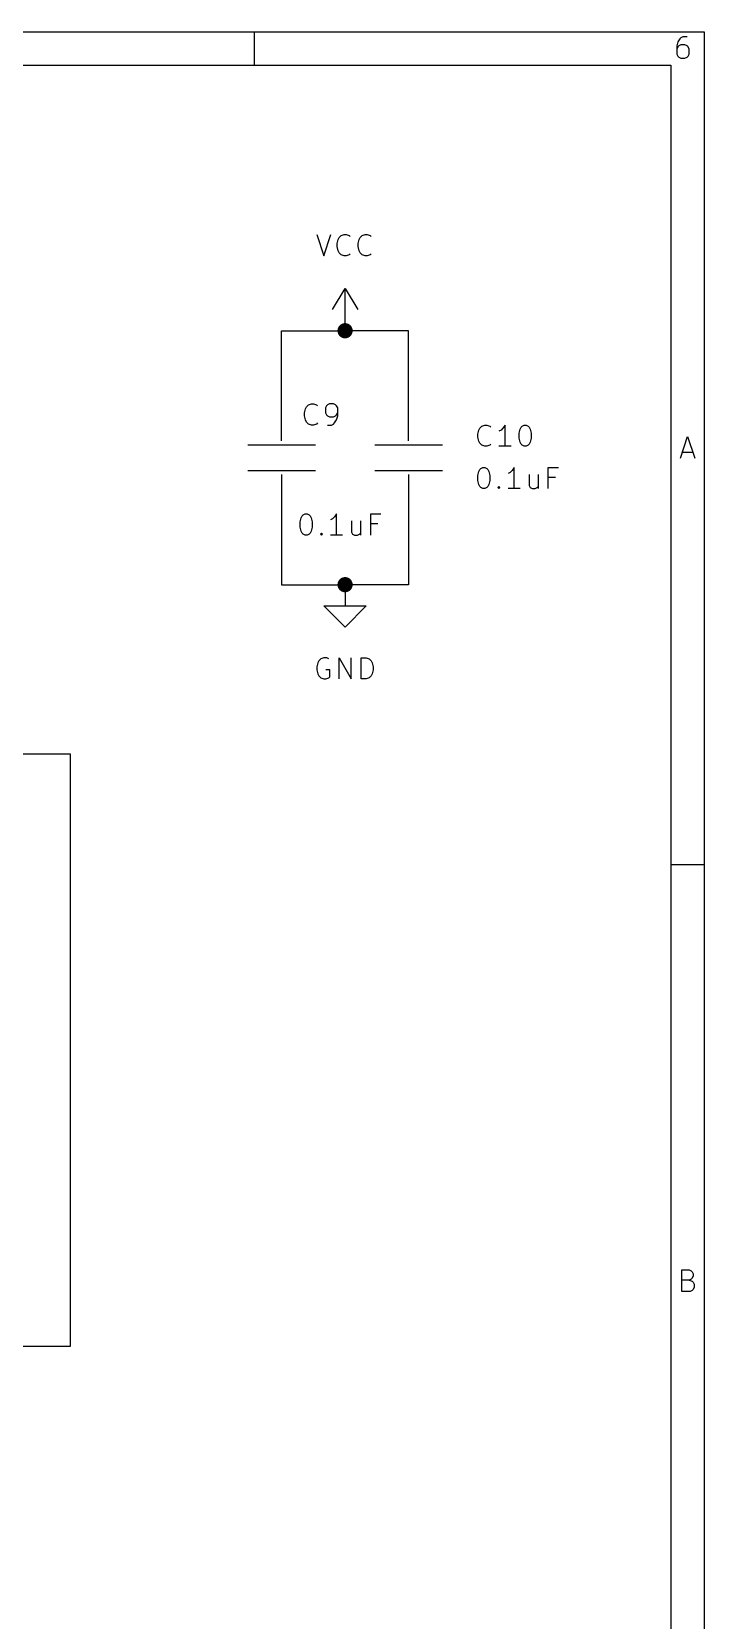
# Model space of a CAD drawing. Extents: x 0.4 to 11.3, y -7.9 to -0.4.
# Drawn here: x 9.709 to 11.299, y -4.147 to -0.394 of the extents above; entities that cross this region are included whole.
import ezdxf

# ---------------------------------------------------------------- set-up
doc = ezdxf.new("R2010")
doc.units = 0
doc.header["$MEASUREMENT"] = 0
for name, color, linetype in [('CYAN2', 4, 'CONTINUOUS'), ('GREEN3', 91, 'CONTINUOUS'), ('RED2', 1, 'CONTINUOUS')]:
    doc.layers.add(name, color=color, linetype=linetype)

msp = doc.modelspace()

# ---------------------------------------------------------------- linework, layer by layer
at = {"layer": 'CYAN2', "linetype": 'CONTINUOUS'}
for p, q in [((10.3833, -0.8728), (10.4, -0.9228)), ((10.4, -0.9228), (10.4167, -0.8728)), ((10.431, -0.8942), (10.4333, -0.8847)), ((10.431, -0.9014), (10.431, -0.8942)), ((10.4333, -0.8847), (10.4357, -0.8799)), ((10.4357, -0.8799), (10.4405, -0.8752)), ((10.4405, -0.8752), (10.4476, -0.8728)), ((10.4476, -0.8728), (10.4524, -0.8728)), ((10.4524, -0.8728), (10.4595, -0.8752)), ((10.4595, -0.8752), (10.4619, -0.8776)), ((10.481, -0.8942), (10.4833, -0.8847)), ((10.481, -0.9014), (10.481, -0.8942)), ((10.4833, -0.8847), (10.4857, -0.8799)), ((10.4857, -0.8799), (10.4905, -0.8752)), ((10.4905, -0.8752), (10.4976, -0.8728)), ((10.4976, -0.8728), (10.5024, -0.8728)), ((10.5024, -0.8728), (10.5095, -0.8752)), ((10.5095, -0.8752), (10.5119, -0.8776)), ((10.4333, -0.9109), (10.431, -0.9014)), ((10.4357, -0.9157), (10.4333, -0.9109)), ((10.4405, -0.9204), (10.4357, -0.9157)), ((10.4476, -0.9228), (10.4405, -0.9204)), ((10.4524, -0.9228), (10.4476, -0.9228)), ((10.4595, -0.9204), (10.4524, -0.9228)), ((10.4619, -0.918), (10.4595, -0.9204)), ((10.4833, -0.9109), (10.481, -0.9014)), ((10.4857, -0.9157), (10.4833, -0.9109)), ((10.4905, -0.9204), (10.4857, -0.9157)), ((10.4976, -0.9228), (10.4905, -0.9204)), ((10.5024, -0.9228), (10.4976, -0.9228)), ((10.5095, -0.9204), (10.5024, -0.9228)), ((10.5119, -0.918), (10.5095, -0.9204)), ((10.3587, -1.2799), (10.3634, -1.2752)), ((10.3587, -1.2799), (10.3634, -1.2752)), ((10.3634, -1.2752), (10.3706, -1.2728)), ((10.3634, -1.2752), (10.3706, -1.2728)), ((10.3706, -1.2728), (10.3753, -1.2728)), ((10.3706, -1.2728), (10.3753, -1.2728)), ((10.3753, -1.2728), (10.3825, -1.2752)), ((10.3753, -1.2728), (10.3825, -1.2752)), ((10.3825, -1.2752), (10.3849, -1.2776)), ((10.3825, -1.2752), (10.3849, -1.2776)), ((10.4087, -1.2752), (10.4063, -1.2776)), ((10.4087, -1.2752), (10.4063, -1.2776)), ((10.4134, -1.2728), (10.4087, -1.2752)), ((10.4134, -1.2728), (10.4087, -1.2752)), ((10.4229, -1.2728), (10.4134, -1.2728)), ((10.4229, -1.2728), (10.4134, -1.2728)), ((10.4277, -1.2752), (10.4229, -1.2728)), ((10.4277, -1.2752), (10.4229, -1.2728)), ((10.4301, -1.2776), (10.4277, -1.2752)), ((10.4301, -1.2776), (10.4277, -1.2752)), ((10.3539, -1.2942), (10.3563, -1.2847)), ((10.3539, -1.2942), (10.3563, -1.2847)), ((10.3539, -1.3014), (10.3539, -1.2942)), ((10.3539, -1.3014), (10.3539, -1.2942)), ((10.3563, -1.3109), (10.3539, -1.3014)), ((10.3563, -1.3109), (10.3539, -1.3014)), ((10.3563, -1.2847), (10.3587, -1.2799)), ((10.3563, -1.2847), (10.3587, -1.2799)), ((10.3587, -1.3157), (10.3563, -1.3109)), ((10.3587, -1.3157), (10.3563, -1.3109)), ((10.4063, -1.2776), (10.4039, -1.2823)), ((10.4063, -1.2776), (10.4039, -1.2823)), ((10.4039, -1.2823), (10.4039, -1.2942)), ((10.4039, -1.2823), (10.4039, -1.2942)), ((10.4039, -1.2942), (10.4063, -1.299)), ((10.4039, -1.2942), (10.4063, -1.299)), ((10.4063, -1.299), (10.4087, -1.3014)), ((10.4063, -1.299), (10.4087, -1.3014)), ((10.4087, -1.3014), (10.4134, -1.3038)), ((10.4087, -1.3014), (10.4134, -1.3038)), ((10.4134, -1.3038), (10.4229, -1.3038)), ((10.4134, -1.3038), (10.4229, -1.3038)), ((10.4229, -1.3038), (10.4277, -1.3014)), ((10.4229, -1.3038), (10.4277, -1.3014)), ((10.4253, -1.318), (10.4301, -1.3109)), ((10.4253, -1.318), (10.4301, -1.3109)), ((10.4277, -1.3014), (10.4301, -1.299)), ((10.4277, -1.3014), (10.4301, -1.299)), ((10.4325, -1.2823), (10.4301, -1.2776)), ((10.4325, -1.2823), (10.4301, -1.2776)), ((10.4301, -1.299), (10.4325, -1.2942)), ((10.4301, -1.299), (10.4325, -1.2942)), ((10.4301, -1.3109), (10.4325, -1.3014)), ((10.4301, -1.3109), (10.4325, -1.3014)), ((10.4325, -1.3014), (10.4325, -1.2823)), ((10.4325, -1.3014), (10.4325, -1.2823)), ((10.3634, -1.3204), (10.3587, -1.3157)), ((10.3634, -1.3204), (10.3587, -1.3157)), ((10.3706, -1.3228), (10.3634, -1.3204)), ((10.3706, -1.3228), (10.3634, -1.3204)), ((10.3753, -1.3228), (10.3706, -1.3228)), ((10.3753, -1.3228), (10.3706, -1.3228)), ((10.3825, -1.3204), (10.3753, -1.3228)), ((10.3825, -1.3204), (10.3753, -1.3228)), ((10.3849, -1.318), (10.3825, -1.3204)), ((10.3849, -1.318), (10.3825, -1.3204)), ((10.4087, -1.3228), (10.4182, -1.3228)), ((10.4087, -1.3228), (10.4182, -1.3228)), ((10.4182, -1.3228), (10.4229, -1.3204)), ((10.4182, -1.3228), (10.4229, -1.3204)), ((10.4229, -1.3204), (10.4253, -1.318)), ((10.4229, -1.3204), (10.4253, -1.318)), ((10.7639, -1.3442), (10.7663, -1.3347)), ((10.7639, -1.3442), (10.7663, -1.3347)), ((10.7639, -1.3514), (10.7639, -1.3442)), ((10.7639, -1.3514), (10.7639, -1.3442)), ((10.7663, -1.3347), (10.7687, -1.3299)), ((10.7663, -1.3347), (10.7687, -1.3299)), ((10.7687, -1.3299), (10.7734, -1.3252)), ((10.7687, -1.3299), (10.7734, -1.3252)), ((10.7734, -1.3252), (10.7806, -1.3228)), ((10.7734, -1.3252), (10.7806, -1.3228)), ((10.7806, -1.3228), (10.7853, -1.3228)), ((10.7806, -1.3228), (10.7853, -1.3228)), ((10.7853, -1.3228), (10.7925, -1.3252)), ((10.7853, -1.3228), (10.7925, -1.3252)), ((10.7925, -1.3252), (10.7949, -1.3276)), ((10.7925, -1.3252), (10.7949, -1.3276)), ((10.8187, -1.3347), (10.8139, -1.3371)), ((10.8187, -1.3347), (10.8139, -1.3371)), ((10.8234, -1.3299), (10.8187, -1.3347)), ((10.8234, -1.3299), (10.8187, -1.3347)), ((10.8282, -1.3228), (10.8234, -1.3299)), ((10.8282, -1.3228), (10.8234, -1.3299)), ((10.8282, -1.3728), (10.8282, -1.3228)), ((10.8282, -1.3728), (10.8282, -1.3228)), ((10.8615, -1.3418), (10.8639, -1.3323)), ((10.8615, -1.3418), (10.8639, -1.3323)), ((10.8615, -1.3538), (10.8615, -1.3418)), ((10.8615, -1.3538), (10.8615, -1.3418)), ((10.8639, -1.3323), (10.8663, -1.3276)), ((10.8639, -1.3323), (10.8663, -1.3276)), ((10.8663, -1.3276), (10.8687, -1.3252)), ((10.8663, -1.3276), (10.8687, -1.3252)), ((10.8687, -1.3252), (10.8734, -1.3228)), ((10.8687, -1.3252), (10.8734, -1.3228)), ((10.8734, -1.3228), (10.8782, -1.3228)), ((10.8734, -1.3228), (10.8782, -1.3228)), ((10.8782, -1.3228), (10.8829, -1.3252)), ((10.8782, -1.3228), (10.8829, -1.3252)), ((10.8829, -1.3252), (10.8853, -1.3276)), ((10.8829, -1.3252), (10.8853, -1.3276)), ((10.8853, -1.3276), (10.8877, -1.3323)), ((10.8853, -1.3276), (10.8877, -1.3323)), ((10.8877, -1.3323), (10.8901, -1.3418)), ((10.8877, -1.3323), (10.8901, -1.3418)), ((10.8901, -1.3418), (10.8901, -1.3538)), ((10.8901, -1.3418), (10.8901, -1.3538)), ((10.7663, -1.3609), (10.7639, -1.3514)), ((10.7663, -1.3609), (10.7639, -1.3514)), ((10.7687, -1.3657), (10.7663, -1.3609)), ((10.7687, -1.3657), (10.7663, -1.3609)), ((10.7734, -1.3704), (10.7687, -1.3657)), ((10.7734, -1.3704), (10.7687, -1.3657)), ((10.7806, -1.3728), (10.7734, -1.3704)), ((10.7806, -1.3728), (10.7734, -1.3704)), ((10.7853, -1.3728), (10.7806, -1.3728)), ((10.7853, -1.3728), (10.7806, -1.3728)), ((10.7925, -1.3704), (10.7853, -1.3728)), ((10.7925, -1.3704), (10.7853, -1.3728)), ((10.7949, -1.368), (10.7925, -1.3704)), ((10.7949, -1.368), (10.7925, -1.3704)), ((10.8425, -1.3728), (10.8139, -1.3728)), ((10.8425, -1.3728), (10.8139, -1.3728)), ((10.8639, -1.3633), (10.8615, -1.3538)), ((10.8639, -1.3633), (10.8615, -1.3538)), ((10.8663, -1.368), (10.8639, -1.3633)), ((10.8663, -1.368), (10.8639, -1.3633)), ((10.8687, -1.3704), (10.8663, -1.368)), ((10.8687, -1.3704), (10.8663, -1.368)), ((10.8734, -1.3728), (10.8687, -1.3704)), ((10.8734, -1.3728), (10.8687, -1.3704)), ((10.8782, -1.3728), (10.8734, -1.3728)), ((10.8782, -1.3728), (10.8734, -1.3728)), ((10.8829, -1.3704), (10.8782, -1.3728)), ((10.8829, -1.3704), (10.8782, -1.3728)), ((10.8853, -1.368), (10.8829, -1.3704)), ((10.8853, -1.368), (10.8829, -1.3704)), ((10.8877, -1.3633), (10.8853, -1.368)), ((10.8877, -1.3633), (10.8853, -1.368)), ((10.8901, -1.3538), (10.8877, -1.3633)), ((10.8901, -1.3538), (10.8877, -1.3633)), ((10.7687, -1.4276), (10.771, -1.4252)), ((10.7687, -1.4276), (10.771, -1.4252)), ((10.771, -1.4252), (10.7758, -1.4228)), ((10.771, -1.4252), (10.7758, -1.4228)), ((10.7758, -1.4228), (10.7806, -1.4228)), ((10.7758, -1.4228), (10.7806, -1.4228)), ((10.7806, -1.4228), (10.7853, -1.4252)), ((10.7806, -1.4228), (10.7853, -1.4252)), ((10.7853, -1.4252), (10.7877, -1.4276)), ((10.7853, -1.4252), (10.7877, -1.4276)), ((10.8496, -1.4228), (10.8449, -1.4299)), ((10.8496, -1.4228), (10.8449, -1.4299)), ((10.8496, -1.4728), (10.8496, -1.4228)), ((10.8496, -1.4728), (10.8496, -1.4228)), ((10.9306, -1.4728), (10.9306, -1.4228)), ((10.9306, -1.4228), (10.9544, -1.4228)), ((10.9306, -1.4728), (10.9306, -1.4228)), ((10.9306, -1.4228), (10.9544, -1.4228)), ((10.7639, -1.4418), (10.7663, -1.4323)), ((10.7639, -1.4418), (10.7663, -1.4323)), ((10.7639, -1.4538), (10.7639, -1.4418)), ((10.7639, -1.4538), (10.7639, -1.4418)), ((10.7663, -1.4633), (10.7639, -1.4538)), ((10.7663, -1.4633), (10.7639, -1.4538)), ((10.7663, -1.4323), (10.7687, -1.4276)), ((10.7663, -1.4323), (10.7687, -1.4276)), ((10.7687, -1.468), (10.7663, -1.4633)), ((10.7687, -1.468), (10.7663, -1.4633)), ((10.7877, -1.4276), (10.7901, -1.4323)), ((10.7877, -1.4276), (10.7901, -1.4323)), ((10.7901, -1.4633), (10.7877, -1.468)), ((10.7901, -1.4633), (10.7877, -1.468)), ((10.7901, -1.4323), (10.7925, -1.4418)), ((10.7901, -1.4323), (10.7925, -1.4418)), ((10.7925, -1.4538), (10.7901, -1.4633)), ((10.7925, -1.4538), (10.7901, -1.4633)), ((10.7925, -1.4418), (10.7925, -1.4538)), ((10.7925, -1.4418), (10.7925, -1.4538)), ((10.8401, -1.4347), (10.8353, -1.4371)), ((10.8401, -1.4347), (10.8353, -1.4371)), ((10.8449, -1.4299), (10.8401, -1.4347)), ((10.8449, -1.4299), (10.8401, -1.4347)), ((10.8853, -1.4395), (10.8853, -1.4657)), ((10.8853, -1.4395), (10.8853, -1.4657)), ((10.9068, -1.4395), (10.9068, -1.4728)), ((10.9068, -1.4395), (10.9068, -1.4728)), ((10.9472, -1.4466), (10.9306, -1.4466)), ((10.9472, -1.4466), (10.9306, -1.4466)), ((10.771, -1.4704), (10.7687, -1.468)), ((10.771, -1.4704), (10.7687, -1.468)), ((10.7758, -1.4728), (10.771, -1.4704)), ((10.7758, -1.4728), (10.771, -1.4704)), ((10.7806, -1.4728), (10.7758, -1.4728)), ((10.7806, -1.4728), (10.7758, -1.4728)), ((10.7853, -1.4704), (10.7806, -1.4728)), ((10.7853, -1.4704), (10.7806, -1.4728)), ((10.7877, -1.468), (10.7853, -1.4704)), ((10.7877, -1.468), (10.7853, -1.4704)), ((10.8115, -1.4704), (10.8139, -1.468)), ((10.8115, -1.4704), (10.8139, -1.468)), ((10.8139, -1.4728), (10.8115, -1.4704)), ((10.8139, -1.4728), (10.8115, -1.4704)), ((10.8139, -1.468), (10.8163, -1.4704)), ((10.8139, -1.468), (10.8139, -1.4728)), ((10.8139, -1.468), (10.8163, -1.4704)), ((10.8139, -1.468), (10.8139, -1.4728)), ((10.8163, -1.4704), (10.8139, -1.4728)), ((10.8163, -1.4704), (10.8139, -1.4728)), ((10.8639, -1.4728), (10.8353, -1.4728)), ((10.8639, -1.4728), (10.8353, -1.4728)), ((10.8853, -1.4657), (10.8877, -1.4704)), ((10.8853, -1.4657), (10.8877, -1.4704)), ((10.8877, -1.4704), (10.8925, -1.4728)), ((10.8877, -1.4704), (10.8925, -1.4728)), ((10.8925, -1.4728), (10.8996, -1.4728)), ((10.8925, -1.4728), (10.8996, -1.4728)), ((10.8996, -1.4728), (10.9044, -1.4704)), ((10.8996, -1.4728), (10.9044, -1.4704)), ((10.9044, -1.4704), (10.9068, -1.468)), ((10.9044, -1.4704), (10.9068, -1.468)), ((10.3463, -1.5423), (10.3487, -1.5376)), ((10.3463, -1.5423), (10.3487, -1.5376)), ((10.3487, -1.5376), (10.351, -1.5352)), ((10.3487, -1.5376), (10.351, -1.5352)), ((10.351, -1.5352), (10.3558, -1.5328)), ((10.351, -1.5352), (10.3558, -1.5328)), ((10.3558, -1.5328), (10.3606, -1.5328)), ((10.3558, -1.5328), (10.3606, -1.5328)), ((10.3606, -1.5328), (10.3653, -1.5352)), ((10.3606, -1.5328), (10.3653, -1.5352)), ((10.3653, -1.5352), (10.3677, -1.5376)), ((10.3653, -1.5352), (10.3677, -1.5376)), ((10.3677, -1.5376), (10.3701, -1.5423)), ((10.3677, -1.5376), (10.3701, -1.5423)), ((10.4296, -1.5328), (10.4249, -1.5399)), ((10.4296, -1.5328), (10.4249, -1.5399)), ((10.4296, -1.5828), (10.4296, -1.5328)), ((10.4296, -1.5828), (10.4296, -1.5328)), ((10.5106, -1.5828), (10.5106, -1.5328)), ((10.5106, -1.5328), (10.5344, -1.5328)), ((10.5106, -1.5828), (10.5106, -1.5328)), ((10.5106, -1.5328), (10.5344, -1.5328)), ((10.3439, -1.5519), (10.3463, -1.5423)), ((10.3439, -1.5519), (10.3463, -1.5423)), ((10.3439, -1.5638), (10.3439, -1.5519)), ((10.3439, -1.5638), (10.3439, -1.5519)), ((10.3463, -1.5733), (10.3439, -1.5638)), ((10.3463, -1.5733), (10.3439, -1.5638)), ((10.3487, -1.578), (10.3463, -1.5733)), ((10.3487, -1.578), (10.3463, -1.5733)), ((10.3701, -1.5733), (10.3677, -1.578)), ((10.3701, -1.5733), (10.3677, -1.578)), ((10.3701, -1.5423), (10.3725, -1.5519)), ((10.3701, -1.5423), (10.3725, -1.5519)), ((10.3725, -1.5638), (10.3701, -1.5733)), ((10.3725, -1.5638), (10.3701, -1.5733)), ((10.3725, -1.5519), (10.3725, -1.5638)), ((10.3725, -1.5519), (10.3725, -1.5638)), ((10.4201, -1.5447), (10.4153, -1.5471)), ((10.4201, -1.5447), (10.4153, -1.5471)), ((10.4249, -1.5399), (10.4201, -1.5447)), ((10.4249, -1.5399), (10.4201, -1.5447)), ((10.4653, -1.5495), (10.4653, -1.5757)), ((10.4653, -1.5495), (10.4653, -1.5757)), ((10.4653, -1.5757), (10.4677, -1.5804)), ((10.4653, -1.5757), (10.4677, -1.5804)), ((10.4868, -1.5495), (10.4868, -1.5828)), ((10.4868, -1.5495), (10.4868, -1.5828)), ((10.5272, -1.5566), (10.5106, -1.5566)), ((10.5272, -1.5566), (10.5106, -1.5566)), ((10.351, -1.5804), (10.3487, -1.578)), ((10.351, -1.5804), (10.3487, -1.578)), ((10.3558, -1.5828), (10.351, -1.5804)), ((10.3558, -1.5828), (10.351, -1.5804)), ((10.3606, -1.5828), (10.3558, -1.5828)), ((10.3606, -1.5828), (10.3558, -1.5828)), ((10.3653, -1.5804), (10.3606, -1.5828)), ((10.3653, -1.5804), (10.3606, -1.5828)), ((10.3677, -1.578), (10.3653, -1.5804)), ((10.3677, -1.578), (10.3653, -1.5804)), ((10.3915, -1.5804), (10.3939, -1.578)), ((10.3915, -1.5804), (10.3939, -1.578)), ((10.3939, -1.5828), (10.3915, -1.5804)), ((10.3939, -1.5828), (10.3915, -1.5804)), ((10.3939, -1.578), (10.3963, -1.5804)), ((10.3939, -1.578), (10.3939, -1.5828)), ((10.3939, -1.578), (10.3963, -1.5804)), ((10.3939, -1.578), (10.3939, -1.5828)), ((10.3963, -1.5804), (10.3939, -1.5828)), ((10.3963, -1.5804), (10.3939, -1.5828)), ((10.4439, -1.5828), (10.4153, -1.5828)), ((10.4439, -1.5828), (10.4153, -1.5828)), ((10.4677, -1.5804), (10.4725, -1.5828)), ((10.4677, -1.5804), (10.4725, -1.5828)), ((10.4725, -1.5828), (10.4796, -1.5828)), ((10.4725, -1.5828), (10.4796, -1.5828)), ((10.4796, -1.5828), (10.4844, -1.5804)), ((10.4796, -1.5828), (10.4844, -1.5804)), ((10.4844, -1.5804), (10.4868, -1.578)), ((10.4844, -1.5804), (10.4868, -1.578)), ((10.3929, -1.8752), (10.3881, -1.8799)), ((10.4, -1.8728), (10.3929, -1.8752)), ((10.4071, -1.8728), (10.4, -1.8728)), ((10.4119, -1.8752), (10.4071, -1.8728)), ((10.4357, -1.9228), (10.4357, -1.8728)), ((10.4357, -1.8728), (10.4643, -1.9228)), ((10.4643, -1.9228), (10.4643, -1.8728)), ((10.4881, -1.9228), (10.4881, -1.8728)), ((10.4881, -1.8728), (10.5, -1.8728)), ((10.5, -1.8728), (10.5071, -1.8752)), ((10.5071, -1.8752), (10.5119, -1.8799)), ((10.3857, -1.8847), (10.3833, -1.8942)), ((10.3833, -1.8942), (10.3833, -1.9014)), ((10.3833, -1.9014), (10.3857, -1.9109)), ((10.3881, -1.8799), (10.3857, -1.8847)), ((10.3857, -1.9109), (10.3881, -1.9157)), ((10.4143, -1.9014), (10.4048, -1.9014)), ((10.4143, -1.918), (10.4143, -1.9014)), ((10.5119, -1.8799), (10.5143, -1.8847)), ((10.5143, -1.9109), (10.5119, -1.9157)), ((10.5143, -1.8847), (10.5167, -1.8942)), ((10.5167, -1.9014), (10.5143, -1.9109)), ((10.5167, -1.8942), (10.5167, -1.9014)), ((10.3881, -1.9157), (10.3929, -1.9204)), ((10.3929, -1.9204), (10.4, -1.9228)), ((10.4, -1.9228), (10.4048, -1.9228)), ((10.4048, -1.9228), (10.4119, -1.9204)), ((10.4119, -1.9204), (10.4143, -1.918)), ((10.5, -1.9228), (10.4881, -1.9228)), ((10.5071, -1.9204), (10.5, -1.9228)), ((10.5119, -1.9157), (10.5071, -1.9204))]:
    msp.add_line(p, q, dxfattribs=at)
at = {"layer": 'GREEN3', "linetype": 'CONTINUOUS'}
for p, q in [((10.3, -1.1), (10.45, -1.1)), ((10.3, -1.25), (10.3, -1.1)), ((10.6, -1.1), (10.45, -1.1)), ((10.6, -1.25), (10.6, -1.1)), ((10.3, -1.55), (10.3, -1.7)), ((10.6, -1.55), (10.6, -1.7)), ((10.3, -1.7), (10.45, -1.7)), ((10.6, -1.7), (10.45, -1.7)), ((9.45, -2.1), (9.8, -2.1)), ((9.8, -2.1), (9.8, -3.5)), ((9.8, -3.5), (2.3, -3.5))]:
    msp.add_line(p, q, dxfattribs=at)
at = {"layer": 'GREEN3', "const_width": 0.018}
for points in [[(10.441, -1.1, 1), (10.459, -1.1, 1)], [(10.441, -1.7, 1), (10.459, -1.7, 1)]]:
    msp.add_lwpolyline(points, format="xyb", close=True, dxfattribs=at)
at = {"layer": 'RED2', "linetype": 'CONTINUOUS'}
for p, q in [((0.3937, -0.3937), (11.2993, -0.3937)), ((10.2362, -0.4724), (10.2362, -0.3937)), ((11.2414, -0.4101), (11.2365, -0.4174)), ((11.2439, -0.4077), (11.2414, -0.4101)), ((11.2487, -0.4053), (11.2439, -0.4077)), ((11.2585, -0.4053), (11.2487, -0.4053)), ((11.2993, -0.3937), (11.2993, -7.8743)), ((11.2365, -0.4174), (11.2341, -0.4272)), ((11.2341, -0.4272), (11.2341, -0.4467)), ((11.2365, -0.4296), (11.2341, -0.4345)), ((11.2341, -0.4467), (11.2365, -0.4516)), ((11.239, -0.4272), (11.2365, -0.4296)), ((11.2439, -0.4248), (11.239, -0.4272)), ((11.2536, -0.4248), (11.2439, -0.4248)), ((11.2585, -0.4272), (11.2536, -0.4248)), ((11.2609, -0.4296), (11.2585, -0.4272)), ((11.2633, -0.4345), (11.2609, -0.4296)), ((11.2609, -0.4516), (11.2633, -0.4467)), ((11.2633, -0.4467), (11.2633, -0.4345)), ((0.4724, -0.4724), (11.2206, -0.4724)), ((11.2206, -0.4724), (11.2206, -7.7956)), ((11.2365, -0.4516), (11.239, -0.454)), ((11.239, -0.454), (11.2439, -0.4564)), ((11.2439, -0.4564), (11.2536, -0.4564)), ((11.2536, -0.4564), (11.2585, -0.454)), ((11.2585, -0.454), (11.2609, -0.4516)), ((10.42, -1.05), (10.45, -1)), ((10.45, -1), (10.48, -1.05)), ((10.45, -1.1), (10.45, -1)), ((10.3, -1.36), (10.3, -1.25)), ((10.3, -1.36), (10.3, -1.25)), ((10.6, -1.36), (10.6, -1.25)), ((10.6, -1.36), (10.6, -1.25)), ((11.2429, -1.4013), (11.2599, -1.3501)), ((11.2599, -1.3501), (11.277, -1.4013)), ((10.22, -1.37), (10.38, -1.37)), ((10.52, -1.37), (10.68, -1.37)), ((11.2477, -1.3867), (11.2721, -1.3867)), ((10.22, -1.43), (10.38, -1.43)), ((10.3, -1.44), (10.3, -1.55)), ((10.3, -1.44), (10.3, -1.55)), ((10.52, -1.43), (10.68, -1.43)), ((10.6, -1.44), (10.6, -1.55)), ((10.6, -1.44), (10.6, -1.55)), ((10.45, -1.7), (10.45, -1.75)), ((10.45, -1.8), (10.4, -1.75)), ((10.4, -1.75), (10.45, -1.75)), ((10.45, -1.75), (10.5, -1.75)), ((10.5, -1.75), (10.45, -1.8)), ((11.2993, -2.3622), (11.2206, -2.3622)), ((11.2465, -3.3698), (11.2465, -3.3186)), ((11.2465, -3.3186), (11.2636, -3.3186)), ((11.2636, -3.3186), (11.2685, -3.3211)), ((11.2685, -3.3211), (11.2709, -3.3235)), ((11.2709, -3.3381), (11.2685, -3.3406)), ((11.2709, -3.3235), (11.2733, -3.3284)), ((11.2733, -3.3333), (11.2709, -3.3381)), ((11.2733, -3.3284), (11.2733, -3.3333)), ((11.2636, -3.343), (11.2465, -3.343)), ((11.266, -3.3698), (11.2465, -3.3698)), ((11.2685, -3.3406), (11.2636, -3.343)), ((11.2636, -3.343), (11.2709, -3.3455)), ((11.2709, -3.3674), (11.266, -3.3698)), ((11.2709, -3.3455), (11.2733, -3.3479)), ((11.2733, -3.365), (11.2709, -3.3674)), ((11.2733, -3.3479), (11.2758, -3.3528)), ((11.2758, -3.3601), (11.2733, -3.365)), ((11.2758, -3.3528), (11.2758, -3.3601))]:
    msp.add_line(p, q, dxfattribs=at)

doc.saveas('drawing.dxf')
